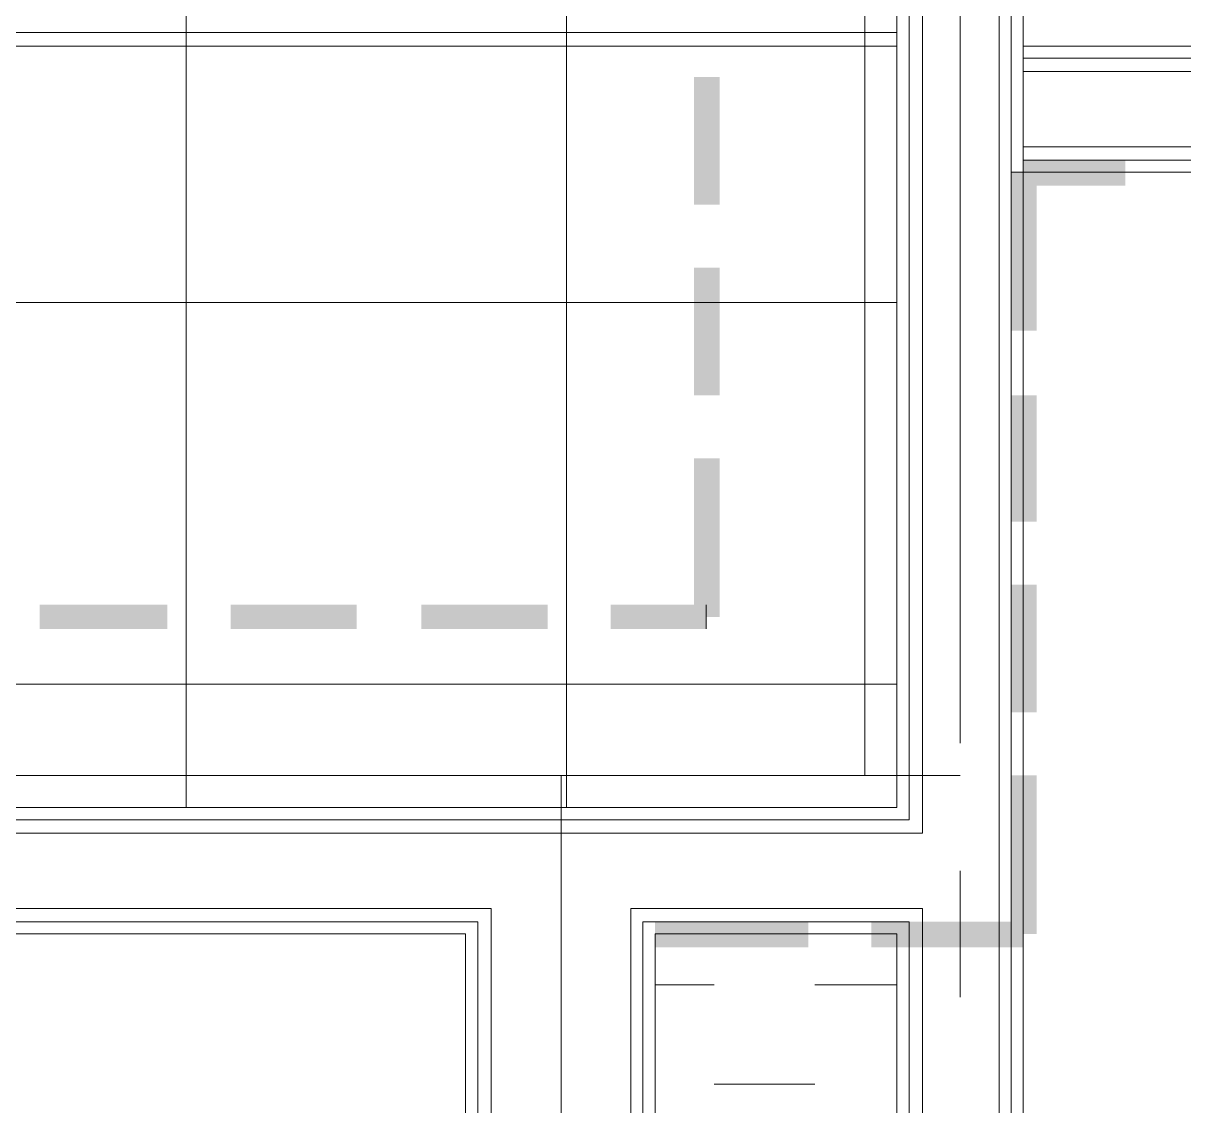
# Model space of a CAD drawing. Header units: millimetres. Extents: x 906 to 41302, y 848 to 28850.
# Drawn here: x 17626 to 18540, y 16766 to 17619 of the extents above; entities that cross this region are included whole.
import ezdxf

# ---------------------------------------------------------------- set-up
doc = ezdxf.new("R2010")
doc.units = ezdxf.units.MM
for name, color, linetype in [('PDF_A-FLOR-GRID', 7, 'Continuous'), ('PDF_X-단위세대$및$주동평면도$A-FLOR-FLIN-TYP', 7, 'Continuous'), ('PDF_X-단위세대$및$주동평면도$A-FLOR-GRID', 7, 'Continuous'), ('PDF_X-단위세대$및$주동평면도$A-ST-AXIS-CEN', 7, 'Continuous'), ('PDF_X-단위세대$및$주동평면도$A-ST-AXIS-CEN-SUB', 7, 'Continuous'), ('PDF_X-단위세대$및$주동평면도$A-WALL-DRY', 7, 'Continuous')]:
    doc.layers.add(name, color=color, linetype=linetype)

msp = doc.modelspace()

# ---------------------------------------------------------------- linework, layer by layer
at = {"layer": 'PDF_A-FLOR-GRID', "lineweight": 5}
for points in [[(18123.97, 16861.38), (18170.54, 16861.38)], [(18249.91, 16861.38), (18314.47, 16861.38)], [(18170.54, 16783.06), (18249.91, 16783.06)]]:
    msp.add_lwpolyline(points, dxfattribs=at)
at = {"layer": 'PDF_X-단위세대$및$주동평면도$A-FLOR-FLIN-TYP', "lineweight": 5}
for points in [[(17234.97, 17611.74), (18314.47, 17611.74)], [(17234.97, 17601.15), (18314.47, 17601.15)]]:
    msp.add_lwpolyline(points, dxfattribs=at)
at = {"layer": 'PDF_X-단위세대$및$주동평면도$A-FLOR-GRID', "lineweight": 5}
for points in [[(17754.61, 19300.84), (17754.61, 17001.08)], [(18054.12, 19300.84), (18054.12, 17001.08)], [(17234.97, 17399.01), (18314.47, 17399.01)], [(17234.97, 17098.44), (18314.47, 17098.44)]]:
    msp.add_lwpolyline(points, dxfattribs=at)
at = {"layer": 'PDF_X-단위세대$및$주동평면도$A-ST-AXIS-CEN', "lineweight": 5}
for points in [[(18364.21, 20051.2), (18364.21, 17051.88)], [(18289.07, 17026.48), (18289.07, 17626.55), (20254.4, 17626.55)], [(16719.56, 17026.48), (18364.21, 17026.48)], [(18049.89, 17026.48), (18049.89, 14930.98)], [(18364.21, 16951.34), (18364.21, 16851.85)]]:
    msp.add_lwpolyline(points, dxfattribs=at)
at = {"layer": 'PDF_X-단위세대$및$주동평면도$A-ST-AXIS-CEN-SUB', "lineweight": 0}
for points in [[(18404.43, 17501.67), (18424.54, 17501.67)], [(18164.19, 17160.89), (18164.19, 17141.84)], [(18413.95, 16911.12), (18413.95, 16891.01)]]:
    msp.add_lwpolyline(points, dxfattribs=at)
at = {"layer": 'PDF_X-단위세대$및$주동평면도$A-ST-AXIS-CEN-SUB', "transparency": 33554559}
for points in [[(18154.66, 17476.27), (18174.77, 17476.27), (18154.66, 17576.81)], [(18174.77, 17476.27), (18154.66, 17576.81), (18174.77, 17576.81)], [(18413.95, 17511.19), (18413.95, 17491.09), (18494.39, 17511.19)], [(18413.95, 17491.09), (18494.39, 17511.19), (18494.39, 17491.09)], [(18404.43, 17376.79), (18424.54, 17376.79), (18404.43, 17501.67)], [(18424.54, 17376.79), (18404.43, 17501.67), (18424.54, 17501.67)], [(18154.66, 17325.99), (18174.77, 17325.99), (18154.66, 17426.53)], [(18174.77, 17325.99), (18154.66, 17426.53), (18174.77, 17426.53)], [(18404.43, 17226.5), (18424.54, 17226.5), (18404.43, 17325.99)], [(18424.54, 17226.5), (18404.43, 17325.99), (18424.54, 17325.99)], [(18154.66, 17151.36), (18174.77, 17151.36), (18154.66, 17276.24)], [(18174.77, 17151.36), (18154.66, 17276.24), (18174.77, 17276.24)], [(18404.43, 17076.22), (18424.54, 17076.22), (18404.43, 17176.76)], [(18424.54, 17076.22), (18404.43, 17176.76), (18424.54, 17176.76)], [(17639.25, 17160.89), (17639.25, 17141.84), (17739.79, 17160.89)], [(17639.25, 17141.84), (17739.79, 17160.89), (17739.79, 17141.84)], [(17789.54, 17160.89), (17789.54, 17141.84), (17889.02, 17160.89)], [(17789.54, 17141.84), (17889.02, 17160.89), (17889.02, 17141.84)], [(17939.82, 17160.89), (17939.82, 17141.84), (18039.3, 17160.89)], [(17939.82, 17141.84), (18039.3, 17160.89), (18039.3, 17141.84)], [(18089.04, 17160.89), (18089.04, 17141.84), (18164.19, 17160.89)], [(18089.04, 17141.84), (18164.19, 17160.89), (18164.19, 17141.84)], [(18404.43, 16901.59), (18424.54, 16901.59), (18404.43, 17026.48)], [(18424.54, 16901.59), (18404.43, 17026.48), (18424.54, 17026.48)], [(18123.97, 16911.12), (18123.97, 16891.01), (18244.62, 16911.12)], [(18123.97, 16891.01), (18244.62, 16911.12), (18244.62, 16891.01)], [(18294.36, 16911.12), (18294.36, 16891.01), (18413.95, 16911.12)], [(18294.36, 16891.01), (18413.95, 16911.12), (18413.95, 16891.01)]]:
    msp.add_solid(points, dxfattribs=at)
at = {"layer": 'PDF_X-단위세대$및$주동평면도$A-WALL-DRY', "lineweight": 13}
for points in [[(16314.22, 17631.84), (17234.97, 17631.84), (17234.97, 17001.08), (18314.47, 17001.08), (18314.47, 17711.22), (18413.95, 17711.22), (18413.95, 15051.63)], [(16314.22, 17621.26), (17224.39, 17621.26), (17224.39, 16991.55), (18323.99, 16991.55), (18323.99, 17701.69), (18404.43, 17701.69), (18404.43, 15051.63)], [(16314.22, 17611.74), (17214.86, 17611.74), (17214.86, 16980.97), (18334.58, 16980.97), (18334.58, 17691.11), (18394.9, 17691.11), (18394.9, 15051.63)], [(18413.95, 17601.15), (19114.57, 17601.15), (19114.57, 17501.67), (18413.95, 17501.67)], [(18413.95, 17591.63), (19103.99, 17591.63), (19103.99, 17511.19), (18413.95, 17511.19)], [(18413.95, 17581.04), (19094.46, 17581.04), (19094.46, 17521.78), (18413.95, 17521.78)], [(16314.22, 16921.7), (17994.85, 16921.7), (17994.85, 15310.92)], [(18334.58, 15310.92), (18334.58, 16921.7), (18104.92, 16921.7), (18104.92, 15310.92)], [(16314.22, 16911.12), (17984.27, 16911.12), (17984.27, 15310.92)], [(18323.99, 15310.92), (18323.99, 16911.12), (18114.44, 16911.12), (18114.44, 15310.92)], [(16314.22, 16901.59), (17974.74, 16901.59), (17974.74, 15310.92)], [(18314.47, 15310.92), (18314.47, 16901.59), (18123.97, 16901.59), (18123.97, 15310.92)]]:
    msp.add_lwpolyline(points, dxfattribs=at)

doc.saveas('drawing.dxf')
